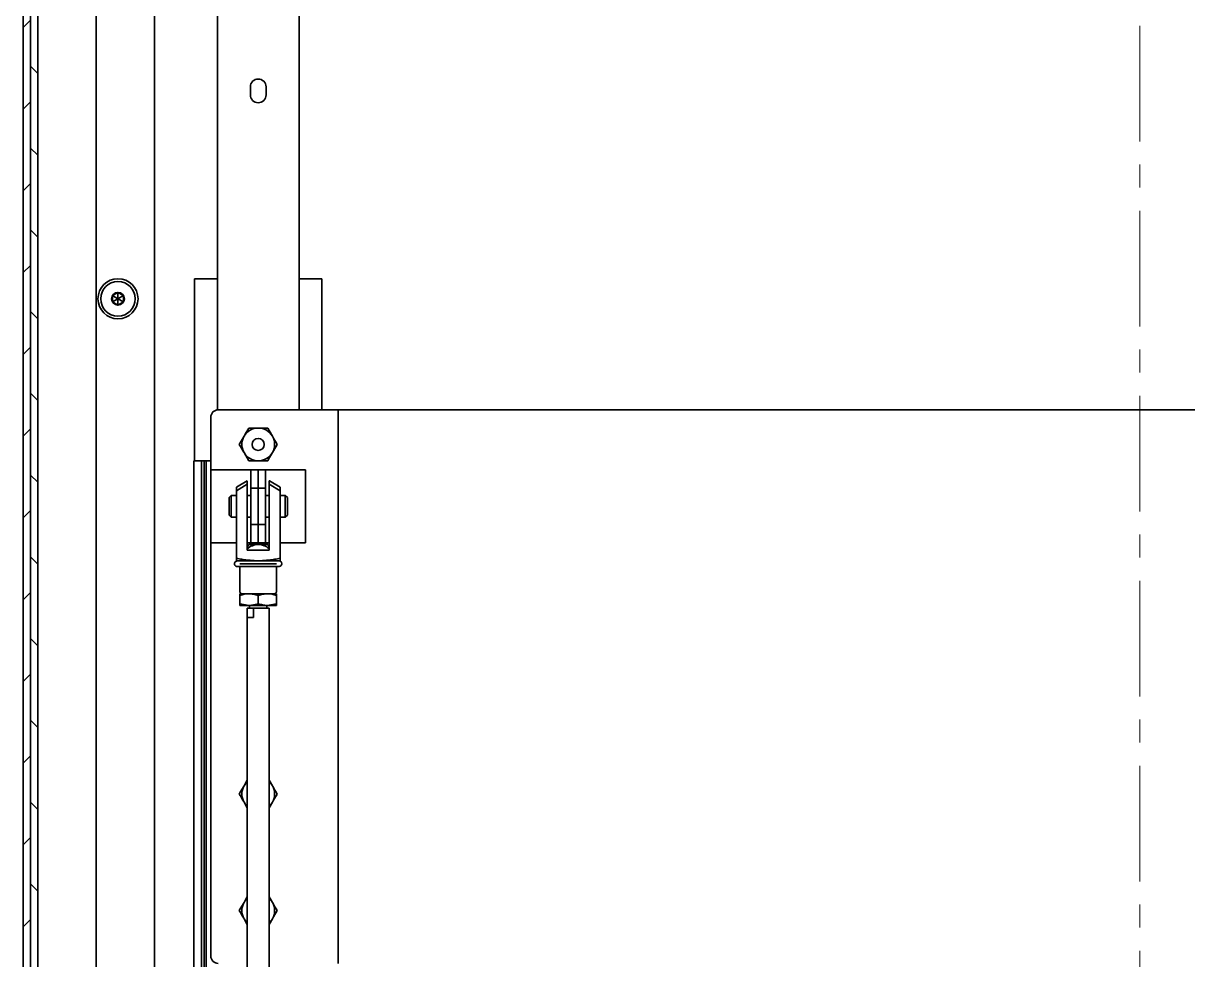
# Paper-space layout 'Blatt1' of a CAD drawing. Header units: millimetres. Extents: x 0 to 1189, y 0 to 841.
# Drawn here: x 416.4 to 480.3, y 532.9 to 584.4 of the extents above; entities that cross this region are included whole.
import ezdxf

# ---------------------------------------------------------------- set-up
doc = ezdxf.new("R2010")
doc.units = ezdxf.units.MM
doc.linetypes.add('CENTER', pattern=[10.16, 6.35, -1.27, 1.27, -1.27])

# ---------------------------------------------------------------- blocks, each defined once
blk = doc.blocks.new('SW_HATCH_0')
at = {"color": 0, "linetype": 'Continuous', "lineweight": 18}
for p, q in [((-1.368, -37.289), (-1.768, -37.689)), ((-1.368, -39.824), (-0.968, -40.224)), ((-1.368, -41.779), (-1.768, -42.179)), ((-1.368, -44.314), (-0.968, -44.714)), ((-1.368, -46.269), (-1.768, -46.669)), ((-1.368, -48.804), (-0.968, -49.204)), ((-1.368, -50.759), (-1.768, -51.159)), ((-1.368, -53.294), (-0.968, -53.694)), ((-1.368, -55.25), (-1.768, -55.65)), ((-1.368, -57.784), (-0.968, -58.184)), ((-1.368, -59.74), (-1.768, -60.14)), ((-1.368, -62.274), (-0.968, -62.674)), ((-1.368, -64.23), (-1.768, -64.63)), ((-1.368, -66.764), (-0.968, -67.164)), ((-1.368, -68.72), (-1.768, -69.12)), ((-1.368, -71.255), (-0.968, -71.655)), ((-1.368, -73.21), (-1.768, -73.61)), ((-1.368, -75.745), (-0.968, -76.145)), ((-1.368, -77.7), (-1.768, -78.1)), ((-1.368, -80.235), (-0.968, -80.635)), ((-1.368, -82.19), (-1.768, -82.59)), ((-1.368, -84.725), (-0.968, -85.125)), ((-1.368, -86.68), (-1.768, -87.08))]:
    blk.add_line(p, q, dxfattribs=at)

psp = doc.layouts.new('Blatt1')

# ---------------------------------------------------------------- linework, layer by layer
at = {"color": 7, "linetype": 'CENTER', "lineweight": 18}
psp.add_line((477.678, 777.265), (477.678, 308.626), dxfattribs=at)
at = {"color": 7, "linetype": 'Continuous', "lineweight": 35}
for p, q in [((416.356, 737.232), (416.356, 417.724)), ((416.756, 737.232), (416.756, 417.615)), ((416.756, 460.032), (416.756, 660.232)), ((417.156, 460.032), (417.156, 660.232)), ((420.356, 436.632), (420.356, 606.232)), ((423.556, 436.686), (423.556, 606.232)), ((427.014, 591.732), (427.014, 563.13)), ((431.498, 563.132), (431.498, 591.732)), ((428.826, 580.432), (428.826, 580.872)), ((429.686, 580.872), (429.686, 580.432)), ((425.756, 560.332), (425.756, 570.332)), ((425.756, 570.332), (427.014, 570.332)), ((431.498, 570.332), (432.756, 570.332)), ((432.756, 570.332), (432.756, 563.132)), ((421.556, 569.579), (421.256, 569.406)), ((421.256, 569.406), (421.256, 569.059)), ((421.256, 569.406), (421.556, 569.232)), ((421.556, 569.232), (421.256, 569.059)), ((421.856, 569.406), (421.556, 569.579)), ((421.556, 569.579), (421.556, 569.232)), ((421.856, 569.406), (421.556, 569.232)), ((421.556, 569.232), (421.856, 569.059)), ((421.556, 569.232), (421.556, 568.886)), ((421.856, 569.059), (421.856, 569.406)), ((421.256, 569.059), (421.556, 568.886)), ((421.556, 568.886), (421.856, 569.059)), ((426.656, 559.832), (426.656, 562.732)), ((427.056, 563.132), (433.056, 563.132)), ((433.656, 563.132), (433.056, 563.132)), ((433.656, 532.732), (433.656, 563.132)), ((433.956, 563.132), (433.656, 563.132)), ((433.956, 563.132), (529.256, 563.132)), ((429.256, 562.132), (428.737, 562.132)), ((429.776, 562.132), (429.256, 562.132)), ((429.776, 562.132), (430.036, 561.682)), ((428.737, 560.332), (428.477, 560.782)), ((425.726, 560.332), (425.726, 516.852)), ((426.144, 560.332), (425.726, 560.332)), ((426.144, 516.989), (426.144, 560.332)), ((426.292, 560.332), (426.144, 560.332)), ((426.292, 517.015), (426.292, 560.332)), ((426.406, 560.332), (426.292, 560.332)), ((426.406, 560.332), (426.406, 517.027)), ((426.562, 560.332), (426.406, 560.332)), ((426.562, 560.332), (426.656, 560.332)), ((428.737, 560.332), (429.256, 560.332)), ((429.256, 560.332), (429.776, 560.332)), ((426.656, 559.832), (428.456, 559.832)), ((426.656, 555.832), (426.656, 559.832)), ((428.456, 559.832), (428.856, 559.832)), ((428.856, 558.832), (428.856, 559.832)), ((428.856, 559.832), (429.256, 559.832)), ((429.256, 559.832), (429.256, 558.832)), ((429.656, 559.832), (429.256, 559.832)), ((429.656, 559.832), (429.656, 558.832)), ((429.656, 559.832), (430.056, 559.832)), ((431.856, 559.832), (430.056, 559.832)), ((431.856, 559.832), (431.856, 555.832)), ((428.642, 559.232), (428.056, 558.894)), ((428.656, 559.047), (428.056, 558.68)), ((428.056, 558.68), (428.056, 558.894)), ((428.656, 559.232), (428.642, 559.232)), ((428.656, 559.232), (428.656, 559.047)), ((428.656, 555.432), (428.656, 559.047)), ((429.871, 559.232), (429.856, 559.232)), ((429.856, 559.047), (429.856, 559.232)), ((429.856, 559.047), (429.856, 555.432)), ((430.456, 558.68), (429.856, 559.047)), ((430.456, 558.894), (429.871, 559.232)), ((430.456, 558.894), (430.456, 558.68)), ((427.776, 558.432), (427.656, 558.312)), ((427.656, 558.312), (427.656, 557.352)), ((428.056, 558.432), (427.776, 558.432)), ((427.776, 558.432), (427.776, 557.832)), ((428.056, 558.68), (428.056, 554.979)), ((428.856, 558.432), (428.656, 558.432)), ((428.856, 558.832), (429.256, 558.832)), ((428.856, 556.832), (428.856, 558.832)), ((429.256, 556.832), (429.256, 558.832)), ((429.656, 558.832), (429.256, 558.832)), ((429.656, 558.832), (429.656, 556.832)), ((429.856, 558.432), (429.656, 558.432)), ((430.456, 554.979), (430.456, 558.68)), ((430.736, 558.432), (430.456, 558.432)), ((430.856, 558.312), (430.736, 558.432)), ((430.736, 557.832), (430.736, 558.432)), ((430.856, 557.352), (430.856, 558.312)), ((427.776, 557.832), (427.776, 557.232)), ((430.736, 557.232), (430.736, 557.832)), ((427.656, 557.352), (427.776, 557.232)), ((427.776, 557.232), (428.056, 557.232)), ((428.656, 557.232), (428.856, 557.232)), ((429.656, 557.232), (429.856, 557.232)), ((430.456, 557.232), (430.736, 557.232)), ((430.736, 557.232), (430.856, 557.352)), ((428.856, 556.832), (429.256, 556.832)), ((428.856, 555.832), (428.856, 556.832)), ((429.256, 556.832), (429.256, 555.832)), ((429.656, 556.832), (429.256, 556.832)), ((429.656, 556.832), (429.656, 555.832)), ((426.656, 555.832), (428.056, 555.832)), ((426.656, 533.132), (426.656, 555.832)), ((428.856, 555.832), (428.656, 555.832)), ((428.737, 555.732), (428.656, 555.593)), ((429.256, 555.732), (428.737, 555.732)), ((428.856, 555.832), (429.256, 555.832)), ((429.656, 555.832), (429.256, 555.832)), ((429.776, 555.732), (429.256, 555.732)), ((429.856, 555.832), (429.656, 555.832)), ((429.776, 555.732), (429.856, 555.593)), ((431.856, 555.832), (430.456, 555.832)), ((429.856, 555.432), (428.656, 555.432)), ((428.056, 554.979), (428.056, 554.849)), ((428.056, 554.846), (428.106, 554.832)), ((428.106, 554.832), (430.406, 554.832)), ((428.106, 554.532), (430.406, 554.532)), ((428.256, 554.682), (430.256, 554.682)), ((428.256, 554.532), (428.256, 553.132)), ((430.256, 553.132), (430.256, 554.532)), ((430.406, 554.832), (430.456, 554.846)), ((428.256, 553.032), (428.256, 552.943)), ((428.256, 553.032), (428.756, 553.032)), ((428.256, 552.943), (428.256, 552.482)), ((428.256, 552.482), (428.756, 552.392)), ((428.256, 552.482), (428.256, 552.392)), ((428.356, 553.032), (428.701, 553.032)), ((428.756, 553.032), (429.756, 553.032)), ((429.256, 553.032), (429.585, 553.032)), ((429.256, 552.943), (429.256, 552.482)), ((429.756, 553.032), (430.256, 553.032)), ((429.756, 553.032), (430.156, 553.032)), ((430.256, 552.482), (429.756, 552.392)), ((430.256, 553.032), (430.256, 552.943)), ((430.256, 552.943), (430.256, 552.482)), ((430.256, 552.482), (430.256, 552.392)), ((428.756, 552.392), (428.256, 552.392)), ((428.657, 551.732), (428.657, 552.232)), ((428.657, 552.232), (428.989, 552.232)), ((429.756, 552.392), (428.756, 552.392)), ((428.779, 552.392), (428.779, 552.232)), ((428.989, 552.232), (428.989, 551.732)), ((429.556, 552.232), (428.989, 552.232)), ((429.855, 552.232), (429.556, 552.232)), ((429.733, 552.232), (429.733, 552.392)), ((430.256, 552.392), (429.756, 552.392)), ((429.855, 551.732), (429.855, 552.232)), ((428.656, 551.732), (428.656, 519.232)), ((428.989, 551.732), (428.656, 551.732)), ((429.856, 551.732), (429.855, 551.732)), ((429.856, 519.232), (429.856, 551.732)), ((429.856, 542.793), (430.036, 542.482)), ((428.656, 541.272), (428.477, 541.582)), ((430.036, 541.582), (429.856, 541.272)), ((429.856, 536.393), (430.036, 536.082)), ((428.656, 534.872), (428.477, 535.182)), ((430.036, 535.182), (429.856, 534.872))]:
    psp.add_line(p, q, dxfattribs=at)
at = {"color": 7, "linetype": 'Continuous', "lineweight": 35, "flags": 128}
for points in [[(428.737, 562.132), (428.538, 561.789), (428.477, 561.682)], [(428.477, 561.682), (428.271, 561.327), (428.217, 561.232)], [(430.036, 560.782), (429.83, 560.427), (429.776, 560.332)], [(430.295, 561.232), (430.097, 560.889), (430.036, 560.782)], [(428.477, 542.482), (428.271, 542.127), (428.217, 542.032)], [(428.656, 542.793), (428.538, 542.589), (428.477, 542.482)], [(430.295, 542.032), (430.097, 541.689), (430.036, 541.582)], [(428.477, 536.082), (428.271, 535.727), (428.217, 535.632)], [(428.656, 536.393), (428.538, 536.189), (428.477, 536.082)], [(430.295, 535.632), (430.097, 535.289), (430.036, 535.182)]]:
    psp.add_lwpolyline(points, dxfattribs=at)
at = {"color": 7, "linetype": 'Continuous', "lineweight": 35}
for centre, radius in [((421.556, 569.232), 1.1), ((421.556, 569.232), 0.95), ((421.556, 569.232), 0.35), ((429.256, 561.232), 0.33)]:
    psp.add_circle(centre, radius, dxfattribs=at)
for centre, radius, start, end in [((429.256, 580.872), 0.43, 360, 180), ((429.256, 580.432), 0.43, 180, 0), ((427.056, 562.732), 0.4, 89.9977, 179.99962), ((429.256, 561.232), 0.9, 90.00056, 149.99999), ((429.256, 561.232), 0.9, 30.00001, 90.00096), ((429.256, 561.232), 0.9, 150.00211, 209.99789), ((429.256, 561.232), 0.9, 330.00211, 29.99789), ((429.256, 561.232), 0.9, 210.00001, 269.99943), ((429.256, 561.232), 0.9, 269.99905, 329.99999), ((429.256, 554.832), 0.9, 90.00125, 131.8103), ((429.256, 554.832), 0.9, 48.1897, 90.00027), ((428.106, 554.682), 0.15, 89.99516, 270.00484), ((430.406, 554.682), 0.15, 270.00427, 89.99573), ((428.356, 553.132), 0.1, 180.01202, 269.99779), ((430.156, 553.132), 0.1, 269.99255, 0.01129), ((429.256, 542.032), 0.9, 150.00212, 209.99788), ((429.256, 542.033), 0.899, 131.80089, 150.00598), ((429.256, 542.032), 0.901, 30.01001, 48.18313), ((429.256, 542.032), 0.9, 330.00212, 29.99788), ((429.256, 542.032), 0.899, 209.99513, 228.198), ((429.257, 542.032), 0.899, 311.80089, 330.00598), ((429.256, 535.632), 0.9, 150.00212, 209.99788), ((429.256, 535.633), 0.899, 131.80089, 150.00598), ((429.256, 535.632), 0.901, 30.01001, 48.18313), ((429.256, 535.632), 0.9, 330.00212, 29.99788), ((429.256, 535.632), 0.899, 209.99438, 228.19875), ((429.257, 535.632), 0.899, 311.80089, 330.00598), ((427.056, 533.132), 0.4, 180.00067, 270.00189)]:
    psp.add_arc(centre, radius, start, end, dxfattribs=at)
for points, knots in [([(430.036, 561.682), (430.042, 561.672), (430.128, 561.522), (430.215, 561.372), (430.295, 561.232)], [0, 0, 0, 0, 0.071065, 1, 1, 1, 1]), ([(428.477, 560.782), (428.471, 560.793), (428.384, 560.943), (428.297, 561.093), (428.217, 561.232)], [0, 0, 0, 0, 0.071088, 1, 1, 1, 1]), ([(430.456, 554.979), (430.357, 554.961), (430.16, 554.925), (429.861, 554.882), (429.56, 554.853), (429.257, 554.842), (428.956, 554.853), (428.655, 554.882), (428.355, 554.924), (428.156, 554.961), (428.056, 554.979)], [0, 0, 0, 0, 0.124463, 0.249055, 0.374313, 0.500005, 0.624136, 0.748731, 0.874289, 1, 1, 1, 1]), ([(430.456, 554.849), (430.456, 554.848), (430.456, 554.837), (430.456, 554.894), (430.456, 554.921), (430.456, 554.958), (430.456, 554.979)], [0, 0, 0, 0, 0.019185, 0.240331, 0.572312, 1, 1, 1, 1]), ([(428.756, 553.032), (428.744, 553.032), (428.575, 553.031), (428.41, 552.985), (428.256, 552.943)], [0, 0, 0, 0, 0.069924, 1, 1, 1, 1]), ([(429.256, 552.943), (429.175, 552.968), (429.012, 553.018), (428.842, 553.028), (428.756, 553.032)], [0, 0, 0, 0, 0.497219, 1, 1, 1, 1]), ([(428.756, 552.392), (428.768, 552.393), (428.858, 552.393), (429.028, 552.413), (429.179, 552.459), (429.256, 552.482)], [0, 0, 0, 0, 0.069747, 0.528996, 1, 1, 1, 1]), ([(429.256, 552.943), (429.337, 552.968), (429.5, 553.018), (429.671, 553.028), (429.756, 553.032)], [0, 0, 0, 0, 0.497242, 1, 1, 1, 1]), ([(429.756, 552.392), (429.744, 552.393), (429.654, 552.393), (429.484, 552.413), (429.333, 552.459), (429.256, 552.482)], [0, 0, 0, 0, 0.069744, 0.529018, 1, 1, 1, 1]), ([(429.756, 553.032), (429.768, 553.032), (429.938, 553.031), (430.103, 552.985), (430.256, 552.943)], [0, 0, 0, 0, 0.069927, 1, 1, 1, 1]), ([(430.036, 542.482), (430.042, 542.472), (430.128, 542.322), (430.215, 542.172), (430.295, 542.032)], [0, 0, 0, 0, 0.071066, 1, 1, 1, 1]), ([(428.477, 541.582), (428.471, 541.593), (428.384, 541.743), (428.297, 541.893), (428.217, 542.032)], [0, 0, 0, 0, 0.071089, 1, 1, 1, 1]), ([(430.036, 536.082), (430.042, 536.072), (430.128, 535.922), (430.215, 535.772), (430.295, 535.632)], [0, 0, 0, 0, 0.0710636, 1, 1, 1, 1]), ([(428.477, 535.182), (428.471, 535.193), (428.384, 535.343), (428.297, 535.493), (428.217, 535.632)], [0, 0, 0, 0, 0.071087, 1, 1, 1, 1])]:
    psp.add_open_spline(points, degree=3, knots=knots, dxfattribs=at)

# ---------------------------------------------------------------- block references
at = {"color": 7, "linetype": 'Continuous', "lineweight": 18}
psp.add_blockref('SW_HATCH_0', (418.124, 621.827), dxfattribs=at)

doc.saveas('drawing.dxf')
